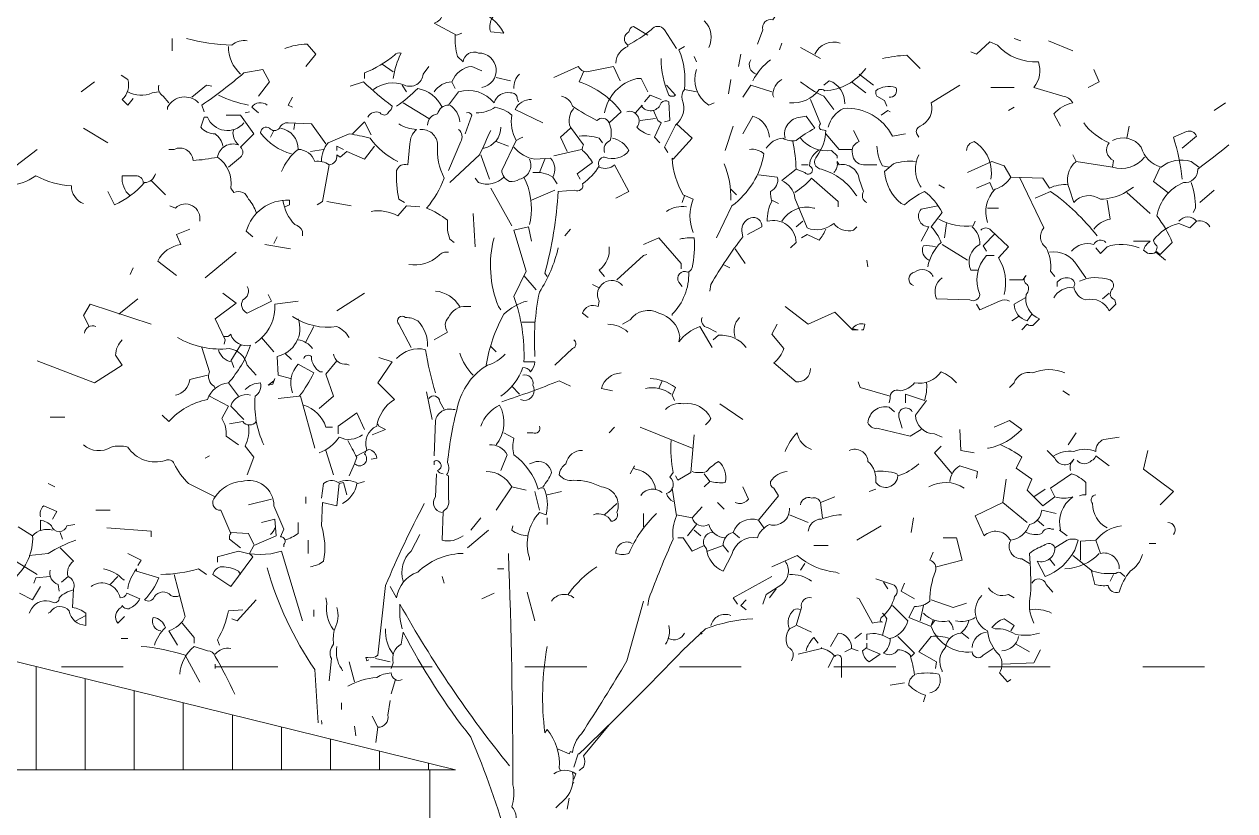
# Model space of a CAD drawing. Header units: millimetres. Extents: x 922141 to 965068, y 34629 to 256118.
# Drawn here: x 946332 to 949858, y 245258 to 247548 of the extents above; entities that cross this region are included whole.
import ezdxf

# ---------------------------------------------------------------- set-up
doc = ezdxf.new("R2010")
doc.units = ezdxf.units.MM
doc.linetypes.add('ACAD_ISO03W100', pattern=[30, 12, -18])
for name, color, linetype, lineweight in [('HATCH', 8, 'Continuous', 5), ('MCA__ LANDSCAPE', 136, 'Continuous', 5), ('MCA__ SCALE', 154, 'Continuous', 18)]:
    doc.layers.add(name, color=color, linetype=linetype, lineweight=lineweight)
doc.layers.add('MCA__ PISCINA ELEV.', color=91, linetype='Continuous')

# ---------------------------------------------------------------- blocks, each defined once
blk = doc.blocks.new('05')
at = {"layer": 'HATCH'}
for points in [[(618409, 365884.6), (618447.7, 365884.6, -0.162277), (618454.1, 365907.1, 0.265564), (618438, 365926.5), (618396.1, 365900.7, -0.544022), (618380, 365839.4), (618444.5, 365804), (618460.6, 365810.4)], [(618502.5, 365878.1, -0.186218), (618583, 365810.4), (618544.4, 365813.7, -0.438553), (618576.6, 365874.9, 0.177994), (618641.1, 365916.8)], [(619385.6, 365878.1), (619366.2, 365849.1, 0.577133), (619337.2, 365820.1), (619321.1, 365778.2)], [(618908.6, 365723.4, -0.290726), (618944, 365771.8), (618944, 365775, 0.044205), (619011.7, 365820.1, -0.511307), (619050.4, 365820.1), (619085.8, 365765.3)], [(618944, 365775, -0.585617), (618947.2, 365813.7, -0.343094), (618960.1, 365829.8), (619002, 365804)], [(619166.4, 365845.9, -0.338058), (619179.3, 365768.5)], [(617658, 365794.3, 0.051254), (617790.2, 365775, -0.236053), (617835.3, 365787.9)], [(618441.2, 365804, 0.099014), (618447.7, 365742.8), (618463.8, 365726.6, -0.5), (618508.9, 365752.4, -0.931549), (618518.6, 365652.5)], [(619488.7, 365749.2, -0.386597), (619562.8, 365781.4)], [(620204.2, 365539.7), (620184.9, 365575.2, -0.165543), (620239.7, 365607.4, 0.276978), (620210.7, 365626.7), (620126.9, 365652.5, 0.260544), (620139.7, 365726.6, -0.218338), (620020.5, 365775), (619997.9, 365784.7), (619959.3, 365749.2), (619943.1, 365755.6)], [(617780.5, 365771.8, 0.223816), (617816, 365691.2)], [(617944.9, 365765.3, -0.096176), (618009.4, 365778.2), (618035.1, 365749.2), (618006.1, 365713.7)], [(618260.7, 365678.3, -0.085083), (618283.3, 365752.4, 0.302765), (618264, 365746, -0.07106), (618176.9, 365694.4), (618176.9, 365678.3)], [(619108.4, 365771.8), (619092.3, 365762.1, -0.136307), (619108.4, 365646.1, 0.236053), (619101.9, 365617.1, -0.336868), (619082.6, 365542.9), (619050.4, 365478.5), (619060, 365462.4)], [(619056.8, 365659), (619082.6, 365630, -0.369919), (619063.3, 365630, -0.105927), (619040.7, 365736.3)], [(619317.9, 365691.2, -0.5), (619301.8, 365733.1)], [(619359.8, 365733.1, 0.113876), (619308.2, 365671.9)], [(619685.3, 365736.3, -0.044617), (619756.2, 365746), (619794.9, 365707.3)], [(617467.9, 365688), (617487.2, 365675.1, -0.286789), (617471.1, 365617.1), (617487.2, 365600.9), (617503.3, 365620.3)], [(617709.6, 365581.6), (617703.2, 365600.9, 0.024628), (617825.6, 365694.4), (617880.4, 365704.1), (617899.8, 365668.6), (617867.5, 365626.7)], [(618202.7, 365646.1, -0.268112), (618293, 365659, 0.520645), (618347.8, 365691.2), (618363.9, 365713.7)], [(618380, 365639.6, -0.252106), (618431.6, 365668.6, -0.289337), (618489.6, 365713.7), (618518.6, 365700.9)], [(618628.2, 365691.2, 0.226822), (618612.1, 365649.3)], [(618728.1, 365681.5), (618799, 365713.7, 0.276978), (618824.8, 365697.6), (618902.1, 365713.7), (618921.5, 365671.9)], [(618815.1, 365697.6), (618802.2, 365668.6, -0.147644), (618924.7, 365581.6), (618889.2, 365549.4, 0.544022), (618853.8, 365555.8, -0.033691), (618782.9, 365597.7, 0.265564), (618750.6, 365626.7)], [(619143.8, 365704.1, 0.345856), (619179.3, 365600.9), (619195.4, 365607.4)], [(619637, 365707.3, -0.223892), (619517.7, 365642.8, 0.236053), (619501.6, 365646.1, -0.255539), (619414.6, 365607.4)], [(617577.5, 365659, 0.350769), (617590.4, 365626.7), (617606.5, 365607.4)], [(618186.6, 365565.5, -0.4142), (618222.1, 365578.4, 0.618027), (618247.9, 365581.6, 0.236053), (618257.5, 365597.7, -0.025253), (618173.7, 365668.6), (618135.1, 365655.7)], [(618402.6, 365594.5, 0.245377), (618331.7, 365649.3, -0.04718), (618270.4, 365597.7)], [(618360.7, 365542.9, -0.38205), (618389.7, 365575.2, -0.343094), (618421.9, 365600.9), (618450.9, 365639.6, -0.305801), (618554, 365607.4, -0.395447), (618602.4, 365636.4, -0.45993), (618621.7, 365620.3), (618624.9, 365610.6)], [(618876.3, 365578.4, -0.299683), (618969.8, 365678.3), (618982.7, 365678.3), (619002, 365639.6)], [(619392, 365675.1, 0.284134), (619366.2, 365630), (619369.5, 365623.5)], [(619446.8, 365668.6, 0.05574), (619514.5, 365626.7), (619543.5, 365588.1)], [(619575.7, 365604.2, 0.331436), (619530.6, 365671.9), (619514.5, 365659)], [(619704.6, 365623.5, 0.618027), (619724, 365652.5, 0.236053), (619666, 365642.8, 0.162277), (619669.2, 365626.7), (619691.8, 365613.8), (619698.2, 365597.7)], [(619910.9, 365659), (619827.1, 365607.4, -0.386597), (619794.9, 365539.7, 0.4142), (619785.2, 365517.1), (619791.7, 365507.5)], [(617487.2, 365639.6, 0.241745), (617558.1, 365636.4), (617577.5, 365639.6)], [(617693.5, 365607.4, 0.511978), (617603.3, 365594.5), (617603.3, 365588.1)], [(617751.5, 365630, 0.067184), (617838.5, 365600.9)], [(617893.3, 365600.9, 0.442368), (617848.2, 365594.5), (617867.5, 365578.4)], [(618695.8, 365549.4), (618615.3, 365588.1, -0.300919), (618663.6, 365617.1)], [(618966.6, 365578.4), (618985.9, 365600.9), (618985.9, 365594.5, 0.572937), (619040.7, 365607.4, -0.4142), (619063.3, 365610.6), (619066.5, 365555.8), (619050.4, 365552.6)], [(619475.8, 365617.1), (619504.8, 365546.2, 0.4142), (619504.8, 365530), (619520.9, 365526.8, -0.142853), (619495.1, 365452.7, 0.651138), (619508, 365414, -0.176163), (619608, 365339.9), (619611.2, 365336.7)], [(618425.1, 365600.9, -0.236053), (618454.1, 365552.6)], [(618473.5, 365578.4, -0.4142), (618489.6, 365571.9), (618470.2, 365517.1)], [(618502.5, 365578.4, 0.147995), (618557.3, 365594.5, -0.141068), (618605.6, 365571.9, 0.162277), (618618.5, 365497.8)], [(618786.1, 365591.3, 0.278137), (618776.4, 365536.5), (618815.1, 365484.9, 0.236053), (618811.9, 365468.8, -0.082748), (618840.9, 365433.3), (618795.8, 365401.1), (618805.4, 365385)], [(619008.5, 365513.9, -0.135742), (618969.8, 365536.5, 0.752304), (618940.8, 365581.6)], [(619753, 365517.1), (619714.3, 365510.7, 0.299652), (619572.5, 365591.3, 0.226822), (619527.4, 365536.5)], [(617825.6, 365549.4, -0.564011), (617719.3, 365565.5), (617709.6, 365565.5), (617699.9, 365536.5, 0.218246), (617741.8, 365517.1, -0.192581), (617764.4, 365481.7)], [(617774.1, 365571.9), (617816, 365571.9), (617854.7, 365517.1), (617816, 365478.5, -0.449051), (617816, 365449.5), (617780.5, 365420.5)], [(617964.2, 365459.1, -0.174515), (617874, 365520.4, -0.618027), (617899.8, 365533.3, 0.449051), (617928.8, 365533.3, -0.343094), (617954.6, 365549.4), (618022.2, 365546.2), (618064.1, 365488.1)], [(618276.9, 365546.2, 0.139038), (618328.4, 365530, 0.218246), (618309.1, 365488.1), (618302.6, 365426.9, 0.4142), (618270.4, 365410.8, 0.076462), (618276.9, 365327), (618293, 365317.3)], [(618889.2, 365549.4, -0.182251), (618892.5, 365497.8, 0.4142), (618876.3, 365462.4)], [(619085.8, 365546.2), (619131, 365504.3), (619076.2, 365443), (619072.9, 365446.2, 0.119431), (619105.2, 365339.9), (619134.2, 365327, 0.200851), (619134.2, 365230.3)], [(619356.6, 365507.5, 0.305618), (619308.2, 365568.7), (619279.2, 365517.1)], [(619401.7, 365504.3, -0.469284), (619446.8, 365565.5), (619462.9, 365568.7), (619488.7, 365533.3, 0.045807), (619433.9, 365497.8, -0.162277), (619395.2, 365504.3, 0.236053), (619346.9, 365475.2)], [(620355.7, 365420.5), (620358.9, 365439.8, -0.5), (620346, 365491.4, -0.143997), (620271.9, 365549.4)], [(617796.6, 365530), (617793.4, 365520.4, 0.184647), (617809.5, 365484.9, 0.468903), (617748.3, 365449.5, -0.044617), (617677.4, 365439.8, 0.533737), (617622.6, 365472), (617606.5, 365472)], [(617932, 365533.3, -0.376953), (617983.6, 365472, -0.312363), (618031.9, 365436.6, -0.205246), (618073.8, 365426.9)], [(618273.6, 365436.6, -0.118393), (618193.1, 365504.3, 0.030823), (618131.8, 365517.1), (618070.6, 365491.4, 0.162277), (618051.3, 365436.6)], [(618338.1, 365530, -0.437042), (618389.7, 365484.9, 0.14122), (618409, 365388.2, -0.094193), (618357.4, 365301.2, -0.062256), (618418.7, 365265.8, 0.109772), (618425.1, 365211), (618438, 365201.3)], [(618450.9, 365530, -0.368179), (618457.3, 365494.6), (618421.9, 365410.8)], [(618544.4, 365526.8, 0.00708), (618512.1, 365455.9), (618425.1, 365375.3)], [(618573.4, 365536.5, -0.355026), (618525, 365475.2), (618521.8, 365475.2)], [(618657.2, 365443, -0.489075), (618628.2, 365385, -0.192581), (618599.2, 365378.6, -0.295303), (618576.6, 365410.8), (618618.5, 365497.8), (618631.4, 365504.3), (618637.8, 365507.5)], [(618898.9, 365504.3, -0.225677), (618947.2, 365468.8, -0.341064), (618876.3, 365449.5, 0.566177), (618860.2, 365423.7, -0.109283), (618811.9, 365372.1, -0.690201), (618789.3, 365352.8), (618741, 365349.6, -0.048447), (618702.3, 365111.1), (618708.7, 365101.4)], [(618802.2, 365510.7, -0.109772), (618860.2, 365504.3), (618869.9, 365491.4)], [(619446.8, 365504.3, 0.265564), (619537, 365468.8), (619553.2, 365452.7), (619553.2, 365446.2)], [(619601.5, 365526.8), (619617.6, 365494.6, 0.4142), (619598.3, 365459.1, 0.399994), (619630.5, 365426.9), (619669.2, 365426.9)], [(620355.7, 365497.8, -0.367462), (620439.5, 365478.5, 0.278564), (620497.5, 365420.5, -0.24559), (620584.5, 365436.6), (620607.1, 365420.5)], [(620558.7, 365475.2), (620600.6, 365510.7, 0.4142), (620571.6, 365523.6), (620532.9, 365507.5, -0.0504), (620558.7, 365385)], [(617983.6, 365472, 0.129364), (617935.2, 365407.6)], [(618206, 365481.7), (618176.9, 365443), (618125.4, 365465.6), (618106, 365449.5), (618096.4, 365455.9, -0.4142), (618073.8, 365426.9), (618054.5, 365320.5), (618038.4, 365310.9)], [(618612.1, 365478.5, 0.178345), (618673.3, 365443), (618718.4, 365446.2, -0.344315), (618724.9, 365391.5), (618737.7, 365372.1)], [(619298.5, 365472, -0.211075), (619340.4, 365459.1, -0.194443), (619247, 365307.7), (619201.9, 365214.2)], [(619424.2, 365494.6, -0.044205), (619433.9, 365414), (619392, 365381.8, -0.247559), (619430.7, 365330.2), (619466.1, 365243.2, 0.274033), (619543.5, 365256.1, 0.302765), (619601.5, 365236.7), (619611.2, 365246.4)], [(619504.8, 365472, 0.276978), (619472.6, 365423.7, -1.387421), (619459.7, 365404.3), (619433.9, 365414)], [(619669.2, 365481.7, 0.112991), (619685.3, 365423.7), (619704.6, 365420.5)], [(620001.2, 365385, 0.276672), (619962.5, 365488.1), (619952.8, 365494.6, 0.336868), (619930.3, 365468.8)], [(620694.1, 365484.9, -0.009521), (620603.9, 365414, -0.45993), (620562, 365375.3, 0.253036), (620484.6, 365278.6, -0.062256), (620529.7, 365201.3), (620494.3, 365165.8), (620481.4, 365175.5, 0.236053), (620484.6, 365191.6, -0.236053), (620474.9, 365207.7, -0.173203), (620549.1, 365256.1), (620581.3, 365243.2), (620600.6, 365262.5)], [(617748.3, 365449.5, -0.293182), (617787, 365359.2), (617796.6, 365346.3, -0.468369), (617838.5, 365327, -0.120438), (617861.1, 365288.3)], [(619543.5, 365404.3, 0.276978), (619553.2, 365436.6), (619559.6, 365426.9, -0.437134), (619617.6, 365385), (619630.5, 365349.6, 0.465973), (619640.2, 365317.3)], [(619782, 365436.6, 0.099014), (619717.5, 365430.1), (619691.8, 365407.6, 0.204086), (619740.1, 365314.1), (619749.8, 365310.9, -0.054871), (619807.8, 365349.6, -0.113876), (619859.3, 365288.3), (619827.1, 365246.4, -0.116058), (619856.1, 365201.3, 0.147995), (619817.4, 365130.4)], [(619791.7, 365455.9, 0.253922), (619794.9, 365365.7), (619798.1, 365362.4)], [(620239.7, 365455.9), (620249.3, 365436.6, 0.330292), (620230, 365356), (620242.9, 365317.3, -0.379913), (620320.2, 365327, 0.105927), (620387.9, 365343.1), (620416.9, 365362.4)], [(620449.2, 365449.5, -0.312363), (620355.7, 365420.5), (620249.3, 365436.6)], [(617567.8, 365401.1, -0.343094), (617535.6, 365375.3, -0.113617), (617448.6, 365310.9), (617429.2, 365349.6)], [(618666.8, 365404.3, -0.176163), (618724.9, 365391.5)], [(618860.2, 365420.5, 0.302765), (618905.3, 365426.9), (618947.2, 365349.6), (618908.6, 365330.2)], [(619224.4, 365430.1, -0.102539), (619243.8, 365323.8)], [(619324.3, 365397.9), (619379.1, 365391.5, -0.369919), (619359.8, 365349.6, 0.099014), (619363, 365320.5, 0.13028), (619350.1, 365262.5, -0.492157), (619433.9, 365201.3), (619417.8, 365185.2)], [(617358.3, 365314.1, -0.308884), (617322.9, 365365.7, -0.103271), (617219.7, 365394.7, -0.126938), (617135.9, 365365.7, -0.14415), (617065, 365262.5), (617036, 365233.5)], [(617532.4, 365375.3, 0.4142), (617509.8, 365394.7), (617471.1, 365394.7, 0.243301), (617493.7, 365336.7)], [(618583, 365391.5, -0.299759), (618508.9, 365375.3), (618499.2, 365388.2)], [(618641.1, 365391.5, -0.154129), (618660.4, 365265.8), (618657.2, 365252.9)], [(619430.7, 365346.3, 0.062256), (619479, 365388.2), (619556.4, 365320.5), (619556.4, 365304.4)], [(619991.5, 365259.3, -0.28566), (620014, 365356, 0.1866), (620059.2, 365391.5), (620152.6, 365388.2), (620172, 365359.2, -0.133911), (620226.8, 365368.9)], [(620085, 365391.5), (620155.9, 365243.2, 0.439896), (620162.3, 365185.2, -0.141937), (620175.2, 365117.5), (620188.1, 365101.4)], [(620584.5, 365375.3, -0.091797), (620597.4, 365301.2), (620591, 365288.3)], [(620130.1, 365330.2), (620175.2, 365349.6, -0.072571), (620310.6, 365220.6)], [(617696.7, 365262.5, 0.730927), (617625.8, 365301.2), (617609.7, 365307.7)], [(617851.4, 365217.4), (617832.1, 365233.5, -0.349792), (617957.8, 365323.8), (617957.8, 365310.9), (617944.9, 365304.4)], [(617938.4, 365323.8, 0.149368), (617973.9, 365252.9, -0.224854), (617996.5, 365233.5), (617996.5, 365220.6)], [(618196.3, 365291.5, -0.162277), (618273.6, 365278.6), (618299.4, 365307.7), (618338.1, 365304.4)], [(619114.8, 365304.4, 0.192581), (619056.8, 365291.5)], [(619392, 365262.5, -0.331299), (619485.5, 365301.2), (619488.7, 365301.2)], [(619846.5, 365307.7), (619798.1, 365298, 0.632828), (619820.7, 365246.4), (619798.1, 365204.5)], [(620339.6, 365323.8), (620349.2, 365269, 0.176727), (620300.9, 365240)], [(619292.1, 365223.9), (619334, 365246.4, 0.554245), (619301.8, 365272.2, 0.363327), (619276, 365233.5), (619279.2, 365217.4, 0.037247), (619185.7, 365078.8), (619182.5, 365059.5)], [(619849.7, 365269, 0.157104), (619949.6, 365249.6), (619956, 365262.5)], [(620549.1, 365262.5, -0.506302), (620600.6, 365262.5, -0.362045), (620639.3, 365246.4)], [(617667.7, 365240), (617629, 365223.9), (617641.9, 365194.8, 0.246948), (617574.3, 365146.5), (617629, 365104.6)], [(618663.6, 365204.5), (618654, 365246.4), (618612.1, 365236.7), (618647.5, 365117.5), (618612.1, 365043.4, -0.095917), (618641.1, 364853.2), (618673.3, 364853.2, -0.148804), (618660.4, 364824.2, 0.276978), (618637.8, 364837.1, -0.162277), (618573.4, 364753.3)], [(619520.9, 365240, -0.062256), (619501.6, 365207.7), (619466.1, 365223.9), (619450, 365214.2)], [(619946.4, 365246.4, -0.253922), (619968.9, 365194.8, 0.404556), (619943.1, 365120.7), (619962.5, 365120.7)], [(619972.2, 365236.7, -0.449051), (620001.2, 365236.7), (620052.7, 365188.4), (620023.7, 365156.2, -0.203598), (620039.8, 365049.8)], [(618554, 365214.2, 0.160629), (618566.9, 365014.4), (618573.4, 365004.7)], [(618741, 365185.2, -0.088547), (618686.2, 365056.3, 0.068634), (618673.3, 364869.3)], [(618889.2, 365188.4, -0.270905), (618860.2, 365120.7), (618876.3, 365101.4)], [(619095.5, 365211, -0.07106), (619137.4, 365214.2, -0.06636), (619131, 365127.2, -0.265564), (619118.1, 365114.3, 0.763794), (619092.3, 365085.3), (619101.9, 365072.4)], [(619840, 365188.4, 0.082748), (619804.6, 365191.6, 0.4142), (619820.7, 365149.7)], [(620336.3, 365201.3, 0.526016), (620300.9, 365194.8, 0.302765), (620236.4, 365175.5)], [(620433, 365185.2, 0.183044), (620339.6, 365188.4), (620320.2, 365169.1), (620307.3, 365185.2)], [(620416.9, 365204.5), (620465.3, 365204.5, 0.162277), (620445.9, 365178.7, 0.368179), (620481.4, 365172.3), (620510.4, 365149.7)], [(618305.9, 365136.8, 0.234924), (618392.9, 365162.6, -0.276978), (618421.9, 365172.3)], [(620010.8, 365162.6), (619988.3, 365162.6, 0.29216), (619968.9, 365049.8, -0.566177), (619939.9, 365033.7), (619843.2, 365036.9, -0.362045), (619859.3, 365098.2)], [(620172, 365172.3, -0.319839), (620252.6, 365133.6), (620278.3, 365098.2)], [(619833.6, 365101.4, 0.486771), (619778.8, 365114.3, 0.763794), (619775.5, 365075.6)], [(618927.9, 365075.6, 0.904037), (618860.2, 365030.5), (618857, 365014.4, 0.468369), (618811.9, 364995), (618828, 364982.1)], [(619121.3, 365114.3, -0.206207), (619072.9, 364991.8), (619072.9, 364988.6)], [(620091.4, 364946.7), (620107.5, 364962.8, 0.236053), (620123.6, 364959.6), (620143, 364978.9, -0.37204), (620104.3, 365049.8, 0.343094), (620107.5, 365078.8, -0.618027), (620104.3, 365104.6), (620094.6, 365091.7), (620055.9, 365091.7)], [(620259, 365088.5, -0.186783), (620349.2, 365091.7, -0.561981), (620352.5, 365062.7, 0.49527), (620362.1, 365033.7), (620365.4, 365020.8), (620346, 365001.5, 0.366302), (620278.3, 365033.7, -0.313339), (620242.9, 365072.4, 0.4142), (620242.9, 365088.5, 0.236053), (620226.8, 365098.2, 0.243835), (620194.5, 365085.3), (620194.5, 365072.4)], [(617835.3, 365072.4, -0.433228), (617822.4, 365033.7, 0.458542), (617835.3, 364995), (617906.2, 365030.5), (617896.6, 365049.8)], [(618454.1, 365014.4, 0.236053), (618383.2, 365059.5)], [(620239.7, 365069.2, 0.302765), (620184.9, 365040.1)], [(617983.6, 365030.5), (617915.9, 365020.8, -0.233124), (617870.8, 364917.7), (617857.9, 364908)], [(618380, 364917.7), (618418.7, 364940.2, -0.388977), (618421.9, 364982.1, -0.333328), (618473.5, 365014.4), (618486.4, 365014.4)], [(618531.5, 364843.5, -0.090622), (618583, 364991.8, -0.133911), (618650.7, 365030.5)], [(619401.7, 365014.4), (619469.4, 364962.8), (619546.7, 364998.2), (619598.3, 364946.7), (619614.4, 364946.7), (619598.3, 364949.9, -0.350769), (619633.7, 364962.8), (619630.5, 364946.7), (619624.1, 364946.7)], [(620055.9, 365030.5, 0.224854), (620026.9, 365030.5), (619968.9, 365004.7), (619959.3, 365020.8)], [(620101.1, 365040.1), (620068.8, 365020.8, 0.326782), (620107.5, 364972.5), (620120.4, 364991.8)], [(617983.6, 364978.9, -0.458496), (617922.3, 364869.3), (617925.6, 364814.5), (617961, 364804.9)], [(617967.5, 364985.4, 0.188583), (618096.4, 364956.3, -0.162277), (618131.8, 364924.1)], [(618360.7, 364898.3, 0.207123), (618331.7, 364972.5, 0.162277), (618296.2, 364982.1, 1), (618276.9, 364962.8), (618312.3, 364895.1)], [(619189, 364895.1), (619153.5, 364956.3, 0.143997), (619092.3, 364911.2), (619095.5, 364927.3, 0.297897), (619034.3, 364995, 0.38205), (618950.5, 364975.7), (618927.9, 364962.8)], [(619160, 364982.1, 0.480621), (619176.1, 364953.1), (619201.9, 364940.2)], [(619256.6, 364924.1, -0.302765), (619269.5, 364982.1)], [(617361.5, 364937, -0.535172), (617393.8, 364956.3)], [(618886, 364962.8, -0.182587), (618944, 364940.2)], [(619475.8, 364833.9, -0.45993), (619433.9, 364795.2), (619369.5, 364850, 0.123093), (619398.5, 364891.9), (619363, 364933.8), (619379.1, 364962.8)], [(617471.1, 364917.7, 0.199295), (617451.8, 364872.6), (617471.1, 364843.5), (617390.5, 364792), (617222.9, 364856.4)], [(617587.1, 364698.5), (617606.5, 364679.2, -0.162277), (617719.3, 364743.6, -0.290405), (617780.5, 364792, 0.095474), (617845, 364901.6, -0.390442), (617787, 364933.8, -0.302765), (617767.6, 364927.3)], [(617632.3, 364924.1, 0.158966), (617783.7, 364891.9, -0.30159), (617835.3, 364843.5), (617861.1, 364814.5)], [(617983.6, 364917.7, -0.195877), (618025.5, 364891.9)], [(618786.1, 364917.7, -0.618027), (618782.9, 364891.9), (618731.3, 364843.5)], [(619288.9, 364895.1, 0.250473), (619208.3, 364930.6), (619192.2, 364917.7)], [(617703.2, 364895.1), (617725.7, 364824.2, 0.397079), (617738.6, 364782.3), (617741.8, 364775.9)], [(617751.5, 364888.7, 0.302765), (617790.2, 364853.2), (617796.6, 364837.1)], [(617999.7, 364862.9, -0.523941), (618022.2, 364869.3, 0.276978), (618048, 364824.2), (618054.5, 364824.2)], [(618086.7, 364875.8, 0.4142), (618125.4, 364846.8), (618131.8, 364843.5)], [(618383.2, 364763, -0.029968), (618354.2, 364888.7, 0.283035), (618270.4, 364862.9)], [(618463.8, 364347.2, -0.236053), (618402.6, 364334.3), (618405.8, 364418.1, 0.333328), (618421.9, 364453.6), (618421.9, 364521.2), (618415.5, 364524.5, 0.2798), (618418.7, 364559.9, -0.042465), (618450.9, 364734, -0.189301), (618534.7, 364843.5, 0.146225), (618586.3, 364875.8)], [(618492.8, 364814.5, -0.117737), (618454.1, 364879)], [(617967.5, 364763, -0.290756), (617983.6, 364846.8), (618028.7, 364821, -0.05574), (617986.8, 364753.3), (617925.6, 364746.9)], [(618218.8, 364866.1), (618257.5, 364853.2), (618215.6, 364792), (618264, 364743.6, 0.212204), (618212.4, 364666.3, 0.383728), (618183.4, 364598.6), (618176.9, 364585.7, -1), (618147.9, 364556.7), (618131.8, 364521.2)], [(617719.3, 364814.5), (617667.7, 364801.6, -0.333328), (617625.8, 364756.5)], [(618576.6, 364737.2, 0.016953), (618744.2, 364798.4), (618776.4, 364782.3)], [(618637.8, 364814.5, -0.577133), (618666.8, 364785.5, -0.580322), (618641.1, 364740.4), (618631.4, 364743.6)], [(618924.7, 364821, 0.326447), (618866.7, 364775.9), (618898.9, 364769.4)], [(619008.5, 364804.9, -0.142853), (619082.6, 364779.1), (619072.9, 364756.5), (619079.4, 364740.4)], [(619901.2, 364792, 0.128281), (619856.1, 364824.2, -0.287735), (619778.8, 364792, -0.211273), (619736.9, 364769.4, 0.618027), (619707.9, 364746.9), (619704.6, 364734)], [(620217.1, 364821, 0.20903), (620123.6, 364821, 0.383728), (620068.8, 364792), (620055.9, 364779.1)], [(617828.9, 364772.6, -0.199295), (617874, 364792, -0.32045), (617857.9, 364753.3, 0.132065), (617883.7, 364611.5)], [(619069.7, 364759.7, 0.216599), (618995.6, 364775.9)], [(619814.2, 364792, -0.099014), (619807.8, 364740.4), (619753, 364759.7), (619753, 364734)], [(617725.7, 364753.3), (617780.5, 364724.3), (617761.2, 364688.8, -0.148178), (617774.1, 364637.3), (617809.5, 364611.5)], [(617825.6, 364685.6), (617787, 364724.3, -0.390442), (617845, 364756.5)], [(617999.7, 364727.5, -0.25058), (618064.1, 364663.1), (618083.5, 364663.1)], [(618363.9, 364746.9, -0.697281), (618396.1, 364737.2), (618409, 364714.6)], [(618515.4, 364666.3, -0.1866), (618570.2, 364727.5, -0.300629), (618560.5, 364611.5)], [(619169.6, 364669.5, 0.099014), (619185.7, 364688.8, 0.333328), (619105.2, 364730.7, 0.259125), (619053.6, 364714.6)], [(619814.2, 364740.4), (619782, 364698.5, 0.411758), (619836.8, 364643.7), (619859.3, 364634)], [(618380, 364579.3), (618383.2, 364682.4, -0.422256), (618434.8, 364714.6), (618441.2, 364714.6)], [(619798.1, 364656.6), (619765.9, 364637.3), (619669.2, 364659.8, -0.343094), (619643.4, 364675.9, -0.469284), (619704.6, 364721.1), (619720.8, 364708.2)], [(619772.3, 364708.2, 0.900253), (619733.7, 364692.1), (619743.3, 364659.8)], [(617861.1, 364679.2, -0.5), (617822.4, 364679.2), (617783.7, 364672.7)], [(617838.5, 364669.5, -0.162277), (617828.9, 364608.3), (617854.7, 364576), (617835.3, 364524.5)], [(618686.2, 364666.3, -0.720749), (618666.8, 364646.9), (618650.7, 364646.9)], [(620010.8, 364663.1), (620055.9, 364682.4), (620091.4, 364656.6, -0.151367), (619994.7, 364601.8), (619991.5, 364601.8)], [(618170.5, 364640.5, -0.276978), (618102.8, 364634, -0.162277), (618044.8, 364588.9)], [(618128.6, 364624.4, 0.021729), (618154.4, 364576), (618147.9, 364556.7)], [(618583, 364646.9), (618612.1, 364630.8, 0.133911), (618612.1, 364582.5, -0.162277), (618683, 364482.6, -0.236053), (618699.1, 364485.8, -0.173203), (618705.5, 364408.4), (618686.2, 364414.9, 0.271317), (618657.2, 364282.7), (618657.2, 364276.3)], [(619069.7, 364624.4, 0.06636), (619076.2, 364530.9), (619066.5, 364518, -0.580322), (619056.8, 364469.7, 0.236053), (619076.2, 364447.1)], [(619479, 364598.6, -0.283386), (619437.1, 364646.9, 0.099014), (619401.7, 364592.2)], [(620184.9, 364579.3, -0.192581), (620242.9, 364592.2, -0.201935), (620307.3, 364592.2, -0.319077), (620329.9, 364627.6), (620375, 364634)], [(617358.3, 364611.5, 0.330124), (617438.9, 364605, -0.133911), (617487.2, 364605, 0.333328), (617596.8, 364566.4, -0.4142), (617622.6, 364556.7, 0.089432), (617664.5, 364498.7), (617741.8, 364460, 0.705521), (617758, 364421.3), (617787, 364353.7, 0.236053), (617783.7, 364337.5), (617816, 364311.8)], [(618154.4, 364579.3), (618189.8, 364598.6, -0.336868), (618212.4, 364572.8), (618196.3, 364569.6)], [(618573.4, 364537.4), (618592.7, 364582.5, 0.300995), (618541.1, 364611.5)], [(618811.9, 364595.4, 0.373596), (618763.5, 364556.7, 0.228745), (618744.2, 364524.5, 0.282349), (618786.1, 364508.4, -0.126846), (618866.7, 364489, -0.514618), (618911.8, 364414.9, -0.566177), (618895.7, 364389.1, 0.369919), (618844.1, 364408.4)], [(619588.6, 364595.4, -0.520645), (619643.4, 364563.1, -0.24913), (619666, 364501.9, 0.697281), (619730.4, 364521.2, 0.108856), (619791.7, 364556.7)], [(620030.2, 364611.5, -0.062256), (620091.4, 364576), (620075.3, 364543.8), (620120.4, 364511.6), (620107.5, 364479.3), (620152.6, 364434.2), (620188.1, 364460), (620175.2, 364485.8), (620236.4, 364527.7, -0.105927), (620278.3, 364501.9), (620278.3, 364466.5), (620268.7, 364466.5), (620259, 364463.2)], [(620233.2, 364537.4, -0.276978), (620242.9, 364569.6, -0.64563), (620188.1, 364572.8), (620165.5, 364595.4)], [(618405.8, 364527.7, -0.236053), (618389.7, 364537.4, 0.659393), (618392.9, 364563.1, 0.5), (618380, 364563.1), (618380, 364553.5)], [(618695.8, 364489, 0.078461), (618721.6, 364530.9, 0.403961), (618676.5, 364563.1), (618657.2, 364556.7)], [(619024.6, 364482.6, 0.337067), (618966.6, 364540.6), (618960.1, 364543.8), (618963.4, 364550.3), (618950.5, 364527.7)], [(619131, 364534.1, 0.162277), (619172.9, 364534.1, -0.082748), (619208.3, 364563.1, -0.276978), (619227.6, 364501.9, -0.082748), (619182.5, 364505.1), (619166.4, 364489)], [(619959.3, 364514.8), (619962.5, 364534.1), (619910.9, 364550.3, 0.259125), (619881.9, 364505.1)], [(620252.6, 364566.4, 0.482544), (620294.4, 364566.4, 0.265564), (620307.3, 364579.3), (620346, 364550.3)], [(618402.6, 364414.9, -0.586716), (618383.2, 364460), (618386.4, 364527.7)], [(618531.5, 364534.1, -0.276978), (618605.6, 364489), (618647.5, 364479.3)], [(619408.1, 364534.1, 0.236053), (619359.8, 364505.1, 0.4142), (619369.5, 364485.8), (619382.3, 364463.2), (619324.3, 364392.3, 0.4142), (619250.2, 364356.9, 0.34938), (619221.2, 364318.2), (619176.1, 364302.1)], [(619662.7, 364534.1, -0.099014), (619727.2, 364527.7), (619730.4, 364521.2)], [(617741.8, 364460, -0.236053), (617819.2, 364505.1, -0.501511), (617912.7, 364434.2), (617941.7, 364366.5), (617932, 364344, -0.663971), (617941.7, 364321.4), (617941.7, 364315)], [(618019, 364257, 0.131805), (618057.7, 364273.1, 0.124512), (618051.3, 364376.2), (618054.5, 364443.9), (618096.4, 364434.2), (618102.8, 364498.7), (618115.7, 364501.9), (618125.4, 364466.5)], [(618051.3, 364456.8), (618057.7, 364498.7, -0.380188), (618099.6, 364501.9, -0.274826), (618157.6, 364498.7), (618176.9, 364505.1)], [(618154.4, 364498.7, -0.236053), (618112.5, 364440.7)], [(619043.9, 364472.9, 0.4142), (618982.7, 364466.5), (618982.7, 364463.2)], [(619076.2, 364489), (619072.9, 364485.8), (619085.8, 364405.2, 0.146759), (619076.2, 364337.5, 0.01886), (619005.3, 364163.5), (619002, 364144.2)], [(619279.2, 364489), (619295.3, 364453.6, -0.226822), (619266.3, 364440.7), (619256.6, 364443.9)], [(619820.7, 364489, -0.283676), (619923.8, 364485.8)], [(620046.3, 364511.6), (620036.6, 364443.9), (619956, 364405.2), (619981.8, 364347.2, -0.468842), (620055.9, 364337.5), (620059.2, 364334.3)], [(619446.8, 364437.4, -0.475967), (619479, 364456.8, -0.4142), (619504.8, 364443.9), (619546.7, 364460)], [(620188.1, 364460, 0.126938), (620239.7, 364460, 0.310577), (620204.2, 364363.3), (620201, 364363.3), (620223.5, 364347.2)], [(620307.3, 364466.5, 0.630219), (620297.7, 364440.7, 0.276978), (620339.6, 364369.8)], [(617268.1, 364395.5), (617281, 364418.1), (617242.3, 364434.2, 0.276978), (617232.6, 364402)], [(618351, 364440.7, 0.022705), (618238.2, 364202.2), (618215.6, 363999.1, -0.236053), (618186.6, 363992.7), (618180.2, 363992.7), (618183.4, 363983), (618189.8, 363986.2)], [(618956.9, 364324.6, 0.588394), (618908.6, 364295.6, 0.17128), (618947.2, 364295.6, -0.108414), (619027.8, 364411.7)], [(619414.6, 364427.8, -0.519073), (619356.6, 364379.4, 0.215332), (619321.1, 364340.8, 0.400833), (619247, 364292.4), (619221.2, 364244.1, -0.274765), (619172.9, 364308.5), (619166.4, 364318.2)], [(620191.3, 364411.7), (620149.4, 364421.3, -0.327744), (620114, 364379.4, -0.281357), (620059.2, 364334.3, 0.566177), (620091.4, 364279.5), (620114, 364266.6)], [(617232.6, 364363.3), (617232.6, 364392.3, -0.162277), (617264.8, 364376.2, 0.754288), (617310, 364376.2), (617332.5, 364379.4)], [(617877.2, 364385.9), (617915.9, 364395.5), (617919.1, 364347.2), (617854.7, 364318.2), (617841.8, 364295.6), (617851.4, 364286), (617787, 364198.9), (617735.4, 364234.4, -0.336868), (617761.2, 364257, -0.108856), (617809.5, 364244.1), (617816, 364234.4)], [(617944.9, 364334.3, 0.069427), (617983.6, 364353.7), (617983.6, 364385.9)], [(618650.7, 364347.2, -0.15036), (618605.6, 364363.3), (618608.8, 364376.2)], [(619131, 364398.8, 0.468369), (619179.3, 364379.4, 0.32309), (619227.6, 364340.8)], [(619469.4, 364360.1, -0.392273), (619508, 364395.5, -0.078461), (619566.1, 364408.4)], [(620381.5, 364376.2, 0.184021), (620307.3, 364334.3), (620262.2, 364331.1), (620262.2, 364276.3)], [(620516.8, 364385.9, -0.630219), (620532.9, 364350.4)], [(617210.1, 364347.2, -0.231033), (617155.3, 364221.5, 0.136353), (617013.5, 364221.5), (616987.7, 364208.6), (616965.1, 364218.3), (616923.2, 364179.6), (616920, 364195.7)], [(617168.2, 364373), (617210.1, 364347.2, -0.286789), (617268.1, 364363.3)], [(617915.9, 364369.8, -0.090164), (617903, 364350.4)], [(618289.8, 364215.1, -0.294647), (618312.3, 364302.1), (618338.1, 364350.4)], [(619189, 364356.9, 0.514618), (619166.4, 364318.2), (619131, 364302.1), (619105.2, 364340.8), (619089.1, 364340.8)], [(620104.3, 364356.9, 0.207977), (620149.4, 364353.7, -0.4142), (620178.4, 364366.5), (620184.9, 364366.5)], [(617335.8, 364334.3, 0.049606), (617255.2, 364295.6), (617200.4, 364289.2)], [(617290.6, 364311.8), (617329.3, 364273.1, 0.32045), (617313.2, 364228), (617293.9, 364211.8)], [(620188.1, 364311.8, 0.582718), (620155.9, 364318.2, 0.091797), (620114, 364295.6, -0.026291), (620117.2, 364176.4, 0.189865), (620126.9, 364092.6)], [(620188.1, 364311.8, -0.5), (620136.5, 364273.1), (620159.1, 364228, 0.179703), (620246.1, 364305.3), (620255.8, 364334.3, 0.199997), (620223.5, 364334.3), (620188.1, 364311.8)], [(620307.3, 364334.3), (620320.2, 364295.6, -0.477875), (620375, 364253.7), (620375, 364250.5)], [(617129.5, 364276.3, -0.343094), (617164.9, 364269.9), (617222.9, 364234.4)], [(617996.5, 364099), (617935.2, 364302.1, -0.154739), (617809.5, 364302.1), (617748.3, 364286), (617748.3, 364269.9)], [(618251.1, 364198.9), (618270.4, 364166.7, -0.287735), (618331.7, 364240.8, -0.179001), (618457.3, 364295.6), (618463.8, 364295.6)], [(618595.9, 364295.6, -0.009644), (618608.8, 363622, -0.146271), (618605.6, 363557.6, -0.444443), (618605.6, 363499.6, -0.162277), (618615.3, 363464.1), (618608.8, 363451.2)], [(619401.7, 364273.1, -0.417374), (619392, 364205.4), (619346.9, 364176.4), (619337.2, 364147.4)], [(619363, 364257), (619437.1, 364289.2, 0.151779), (619549.9, 364240.8), (619559.6, 364237.6)], [(619833.6, 364298.9), (619823.9, 364276.3, -0.4142), (619840, 364244.1, 0.101105), (619823.9, 364157, -0.190887), (619778.8, 364140.9), (619762.7, 364108.7), (619827.1, 364082.9, 0.338379), (619946.4, 364008.8, 0.697281), (619978.6, 363999.1), (620007.6, 364018.5)], [(620317, 364295.6, -0.197067), (620217.1, 364250.5)], [(620239.7, 364289.2), (620297.7, 364244.1, 0.099014), (620365.4, 364237.6, -0.4142), (620381.5, 364237.6), (620391.1, 364228)], [(620294.4, 364244.1), (620304.1, 364205.4, 0.099014), (620342.8, 364202.2, 0.468369), (620375, 364182.8, -0.104111), (620407.3, 364244.1, 0.192581), (620442.7, 364292.4)], [(617261.6, 364247.3, 0.4142), (617284.2, 364205.4), (617287.4, 364186.1)], [(617416.3, 364250.5, -0.17128), (617474.3, 364218.3), (617477.6, 364218.3)], [(617487.2, 364192.5, -0.134369), (617513, 364250.5), (617513, 364244.1), (617577.5, 364224.7, -0.105927), (617535.6, 364160.3, 0.49527), (617564.6, 364169.9, -0.489075), (617612.9, 364173.2, 0.265564), (617638.7, 364173.2)], [(617583.9, 364234.4, 0.070572), (617693.5, 364250.5), (617716.1, 364234.4)], [(617622.6, 364234.4), (617654.8, 364111.9, -0.207977), (617606.5, 364070), (617632.3, 364028.1)], [(617893.3, 364253.7, 0.080399), (618031.9, 363957.2), (618041.9, 363802.4)], [(618770, 364176.4, -0.097198), (618853.8, 364257)], [(619414.6, 364234.4, -0.159302), (619479, 364215.1)], [(617313.2, 364228, -0.4142), (617329.3, 364192.5), (617326.1, 364137.7, -0.162277), (617364.8, 364121.6), (617364.8, 364086.1, -0.344589), (617316.4, 364128, 0.535172), (617261.6, 364124.8), (617255.2, 364121.6)], [(617477.6, 364111.9), (617458.2, 364092.6, -0.470993), (617467.9, 364137.7), (617471.1, 364144.2, 0.475967), (617496.9, 364137.7, 0.14502), (617522.7, 364163.5), (617484, 364179.6, -0.386597), (617464.7, 364166.7, 0.509613), (617384.1, 364202.2), (617380.9, 364198.9)], [(619666, 364221.5), (619714.3, 364205.4, -0.588394), (619720.8, 364169.9, -0.174805), (619682.1, 364108.7), (619678.9, 364099), (619685.3, 364095.8, 0.099014), (619656.3, 364092.6), (619617.6, 364163.5), (619611.2, 364166.7)], [(620120.4, 364208.6, -0.690201), (620162.3, 364205.4), (620181.6, 364182.8)], [(617329.3, 364189.3, 0.15036), (617287.4, 364166.7, -0.618027), (617268.1, 364153.8, 0.369919), (617206.8, 364134.5), (617200.4, 364121.6)], [(618086.7, 364073.3, -0.198715), (618067.4, 364150.6), (618064.1, 364166.7)], [(618786.1, 364166.7, 0.436066), (618721.6, 364157)], [(619479, 364166.7, 0.577133), (619450, 364137.7), (619433.9, 364086.1), (619414.6, 364076.5)], [(619975.4, 364173.2, 0.521271), (619991.5, 364070, 0.183273), (620026.9, 363999.1, -0.253723), (620026.9, 363947.6), (620049.5, 363921.8), (620059.2, 363928.2)], [(619994.7, 364195.7, 0.369919), (620052.7, 364176.4), (620068.8, 364166.7)], [(617822.4, 364131.3), (617780.5, 364128, -0.085388), (617748.3, 364044.2), (617754.7, 364028.1)], [(618096.4, 364137.7, -0.203796), (618089.9, 364076.5, 0.099014), (618086.7, 364031.4, 0.312363), (618080.3, 363989.5), (618073.8, 363925)], [(618286.5, 364076.5, -0.090164), (618280.1, 364147.4, 0.042252), (618599.2, 363676.8)], [(618741, 363725.2), (618773.2, 363712.3), (618776.4, 363718.7), (618782.9, 363715.5, -0.173203), (618808.7, 363770.3, 0.013519), (618940.8, 363983), (618989.1, 364157)], [(619446.8, 364131.3, 0.333328), (619427.5, 364131.3, 0.326645), (619414.6, 364076.5, 0.291199), (619411.4, 364021.7, -0.4142), (619424.2, 363992.7), (619421, 363983)], [(619714.3, 364144.2), (619759.4, 364099, -0.290024), (619704.6, 364047.5, 0.212204), (619640.2, 364060.4), (619640.2, 364044.2)], [(620114, 364131.3, -0.162277), (620178.4, 364121.6)], [(617564.6, 364028.1, -0.116058), (617596.8, 364079.7, 0.309357), (617561.4, 364108.7, 0.514618), (617583.9, 364070)], [(618786.1, 363673.6), (618799, 363712.3), (618802.2, 363712.3, 0.010666), (619105.2, 364015.2), (619169.6, 364076.5, -0.071503), (619308.2, 364105.5)], [(619185.7, 364086.1, -0.449051), (619243.8, 364115.1)], [(619685.3, 364121.6, -0.099014), (619698.2, 364105.5), (619685.3, 364057.1)], [(619804.6, 364121.6, 0.27034), (619878.7, 364099, -0.201935), (619891.6, 364073.3)], [(619936.7, 364099, -0.158417), (619914.1, 364063.6, 0.349014), (619869, 364021.7, 0.333328), (619859.3, 363954), (619859.3, 363950.8)], [(619956, 364108.7, -0.18132), (619898, 364099)], [(620143, 364063.6, -0.132416), (620072.1, 364060.4, 0.15036), (620014, 364076.5), (620004.4, 364079.7, -0.133911), (620039.8, 364105.5), (620068.8, 364086.1), (620059.2, 364070)], [(618260.7, 364002.3, -0.184647), (618238.2, 364076.5)], [(618589.5, 362487.5, -0.024979), (618592.7, 362626.1, -0.024628), (618612.1, 363167.6, -0.055954), (618618.5, 363402.9, -0.256195), (618595.9, 363451.2, 0.031647), (618486.4, 363760.6, -0.047455), (618289.8, 364066.8), (618283.3, 364031.4, 0.343094), (618260.7, 363976.6), (618254.3, 363960.4)], [(619063.3, 364086.1, -0.205246), (619053.6, 364031.4)], [(619063.3, 364047.5, 0.427887), (619108.4, 364063.6)], [(619533.8, 364024.9), (619556.4, 364063.6, -0.4142), (619595.1, 364018.5), (619614.4, 364012)], [(619988.3, 364066.8, 0.349014), (619946.4, 364021.7)], [(617697, 363920.9), (617654.8, 363999.1, 0.05777), (617525.9, 364024.9)], [(617799.1, 363885.8, 0.020385), (617741.8, 363995.9, 0.333328), (617719.3, 364012), (617680.6, 364024.9, 0.208282), (617638.7, 363944.3)], [(618096.4, 364024.9, 0.192581), (618109.3, 363960.4), (618112.5, 363954)], [(618708.7, 364024.9, 0.07756), (618702.3, 363773.5), (618708.7, 363783.2, -0.190369), (618744.2, 363670.4), (618747.4, 363663.9)], [(619440.4, 364002.3), (619508, 364018.5), (619508, 364021.7), (619508, 364018.5, -0.188675), (619546.7, 363995.9, -0.704712), (619566.1, 363989.5), (619566.1, 363934.7)], [(619462.9, 364012, -0.135742), (619485.5, 364050.7), (619498.4, 364034.6)], [(619640.2, 364018.5), (619678.9, 364002.3), (619646.6, 363979.8, -0.228745), (619627.3, 364012), (619640.2, 364021.7), (619640.2, 364034.6)], [(619730.4, 364053.9), (619778.8, 364005.6), (619769.1, 363995.9, 0.21463), (619730.4, 364015.2, -0.422256), (619688.5, 364005.6, 0.231552), (619707.9, 364047.5)], [(619840, 363960.4), (619843.2, 363979.8), (619791.7, 364008.8), (619827.1, 364053.9, -0.123093), (619881.9, 364047.5)], [(620081.7, 364053.9, -0.354019), (620033.4, 364012)], [(617741.8, 364002.3, -0.286789), (617787, 364018.5)], [(619765.9, 363999.1, -0.049255), (619778.8, 363941.1, 0.302765), (619762.7, 363912.1, 0.13913), (619811, 363883.1), (619804.6, 363863.8)], [(618128.6, 363908.9, -0.115112), (618212.4, 363934.7, -0.120438), (618254.3, 363947.6, 0.535172), (618286.5, 363928.2)], [(619782, 363944.3, -0.097198), (619849.7, 363944.3, -0.5), (619823.9, 363889.5)], [(618209.5, 363744.8), (618215.6, 363789.6, 0.5), (618244.6, 363825.1), (618251.1, 363867)], [(618051.3, 363809, -0.010238), (618052.7, 363798.7)], [(618147.9, 363792.9, 0.016214), (618151.6, 363764.7)], [(618889.2, 363796.1), (618815.1, 363705.8, -0.207977), (618815.1, 363673.6), (618802.2, 363663.9)], [(618728.1, 363654.3, -0.311386), (618792.5, 363654.3), (618786.1, 363638.1)], [(618782.9, 363657.5, -0.236053), (618763.5, 363583.4), (618734.5, 363554.4)]]:
    blk.add_lwpolyline(points, format="xyb", dxfattribs=at)
for points in [[(617616.2, 365794.3), (617616.2, 365758.9)], [(620068.8, 365794.3), (620088.2, 365787.9)], [(620168.8, 365787.9), (620239.7, 365758.9)], [(619272.8, 365749.2), (619266.3, 365713.7)], [(619392, 365781.4), (619385.6, 365762.1)], [(619504.8, 365736.3), (619446.8, 365768.5)], [(618228.5, 365720.2), (618260.7, 365697.6)], [(619137.4, 365742.8), (619143.8, 365726.6)], [(618560.5, 365681.5), (618602.4, 365671.9)], [(619617.6, 365691.2), (619659.5, 365659)], [(620300.9, 365704.1), (620317, 365668.6), (620284.8, 365652.5)], [(617390.5, 365668.6), (617351.9, 365639.6)], [(617674.2, 365623.5), (617716.1, 365659), (617732.2, 365655.7)], [(618286.5, 365659), (618299.4, 365639.6)], [(618431.6, 365668.6), (618441.2, 365649.3)], [(619108.4, 365646.1), (619143.8, 365639.6)], [(619243.8, 365675.1), (619237.3, 365633.2)], [(619363, 365639.6), (619301.8, 365659), (619279.2, 365623.5)], [(619595.1, 365668.6), (619637, 365636.4)], [(620001.2, 365652.5), (620068.8, 365652.5)], [(617967.5, 365623.5), (617954.6, 365600.9), (617967.5, 365594.5)], [(619040.7, 365617.1), (619008.5, 365630), (618992.4, 365610.6)], [(617841.8, 365581.6), (617828.9, 365578.4)], [(618289.8, 365607.4), (618363.9, 365562.3)], [(619018.1, 365584.8), (619031, 365555.8), (619040.7, 365549.4), (619021.4, 365507.5), (619037.5, 365491.4)], [(619707.9, 365581.6), (619701.4, 365584.8), (619682.1, 365571.9)], [(620068.8, 365594.5), (620052.7, 365584.8)], [(620684.4, 365607.4), (620652.2, 365584.8)], [(617973.9, 365549.4), (617970.7, 365530)], [(618141.5, 365517.1), (618176.9, 365552.6), (618196.3, 365513.9)], [(619024.6, 365562.3), (618979.5, 365555.8)], [(619250.2, 365539.7), (619227.6, 365468.8)], [(620397.6, 365504.3), (620404, 365539.7)], [(617358.3, 365533.3), (617429.2, 365491.4)], [(617912.7, 365526.8), (617903, 365507.5)], [(618776.4, 365533.3), (618747.4, 365507.5), (618766.8, 365465.6)], [(619520.9, 365517.1), (619559.6, 365472), (619595.1, 365472)], [(617222.9, 365472), (617148.8, 365414)], [(618057.7, 365472), (618019, 365465.6)], [(618115.7, 365472), (618096.4, 365481.7), (618096.4, 365468.8)], [(618560.5, 365494.6), (618595.9, 365481.7)], [(618808.7, 365472), (618728.1, 365452.7)], [(618515.4, 365455.9), (618541.1, 365385)], [(618702.3, 365443), (618686.2, 365404.3)], [(619933.5, 365404.3), (620004.4, 365436.6), (620039.8, 365423.7), (620059.2, 365391.5)], [(619469.4, 365426.9), (619450, 365426.9)], [(620494.3, 365420.5), (620474.9, 365378.6), (620516.8, 365346.3)], [(617554.9, 365381.8), (617596.8, 365339.9)], [(619849.7, 365368.9), (619865.8, 365359.2)], [(620007.6, 365352.8), (619997.9, 365375.3), (619959.3, 365359.2)], [(618544.4, 365359.2), (618605.6, 365249.6)], [(618663.6, 365323.8), (618731.3, 365352.8)], [(619108.4, 365336.7), (619101.9, 365317.3)], [(619243.8, 365356), (619259.9, 365339.9)], [(620397.6, 365346.3), (620465.3, 365285.1)], [(620652.2, 365352.8), (620610.3, 365317.3)], [(618067.4, 365320.5), (618138.3, 365307.7)], [(619363, 365323.8), (619382.3, 365314.1)], [(619991.5, 365301.2), (620023.7, 365301.2)], [(618492.8, 365285.1), (618499.2, 365188.4)], [(619453.3, 365262.5), (619433.9, 365246.4)], [(619872.2, 365256.1), (619865.8, 365214.2)], [(618776.4, 365240), (618760.3, 365220.6)], [(620014, 365227.1), (619978.6, 365191.6), (619988.3, 365175.5)], [(617886.9, 365194.8), (617961, 365182)], [(617922.3, 365217.4), (617912.7, 365198.1)], [(618989.1, 365194.8), (619034.3, 365214.2), (619098.7, 365140.1), (619098.7, 365123.9)], [(619933.5, 365149.7), (619859.3, 365194.8)], [(617803.1, 365172.3), (617712.8, 365098.2)], [(618911.8, 365091.7), (618989.1, 365162.6), (618998.8, 365165.8)], [(619256.6, 365182), (619285.7, 365140.1)], [(619640.2, 365149.7), (619643.4, 365130.4)], [(617503.3, 365127.2), (617493.7, 365107.8)], [(619221.2, 365136.8), (619240.5, 365127.2)], [(618641.1, 365104.6), (618676.5, 365062.7)], [(617764.4, 365053), (617803.1, 365024), (617741.8, 364978.9), (617770.9, 364917.7), (617767.6, 364904.8)], [(618176.9, 365053), (618096.4, 365001.5)], [(618860.2, 365069.2), (618840.9, 365078.8)], [(620346, 365053), (620326.7, 365036.9)], [(617554.9, 364962.8), (617377.7, 365020.8), (617358.3, 364988.6), (617374.4, 364956.3)], [(617461.4, 364991.8), (617516.2, 365036.9)], [(620081.7, 364985.4), (620062.4, 364972.5)], [(618028.7, 364956.3), (618006.1, 364911.2)], [(618634.6, 364969.2), (618673.3, 364969.2)], [(617877.2, 364924.1), (617912.7, 364882.2)], [(617787, 364856.4), (617816, 364901.6), (617819.2, 364901.6)], [(617944.9, 364879), (617964.2, 364859.7)], [(618544.4, 364898.3), (618560.5, 364882.2)], [(618096.4, 364856.4), (618064.1, 364817.8), (618086.7, 364753.3), (618044.8, 364717.8)], [(617912.7, 364798.4), (617896.6, 364785.5), (617909.4, 364788.8), (617915.9, 364804.9), (617909.4, 364792)], [(619043.9, 364798.4), (619034.3, 364775.9)], [(617780.5, 364792), (617809.5, 364753.3)], [(618357.4, 364766.2), (618373.6, 364685.6)], [(618605.6, 364782.3), (618628.2, 364759.7)], [(619707.9, 364753.3), (619620.8, 364779.1), (619614.4, 364795.2)], [(620210.7, 364769.4), (620230, 364756.5)], [(617990, 364753.3), (618031.9, 364601.8)], [(619211.5, 364730.7), (619279.2, 364685.6)], [(617261.6, 364692.1), (617303.5, 364692.1)], [(618099.6, 364643.7), (618099.6, 364666.3), (618154.4, 364705), (618176.9, 364656.6)], [(618215.6, 364672.7), (618218.8, 364666.3), (618238.2, 364656.6), (618199.5, 364640.5)], [(618905.3, 364663.1), (618889.2, 364646.9)], [(618979.5, 364663.1), (619131, 364601.8)], [(619910.9, 364656.6), (619914.1, 364595.4), (619952.8, 364588.9)], [(619137.4, 364640.5), (619127.7, 364530.9), (619089.1, 364508.4), (619082.6, 364521.2)], [(620249.3, 364646.9), (620226.8, 364611.5)], [(618064.1, 364595.4), (618086.7, 364524.5)], [(619888.4, 364527.7), (619836.8, 364588.9), (619856.1, 364608.3)], [(620458.8, 364595.4), (620445.9, 364540.6), (620532.9, 364476.1), (620494.3, 364437.4)], [(617725.7, 364579.3), (617712.8, 364572.8)], [(619166.4, 364527.7), (619182.5, 364505.1)], [(617255.2, 364498.7), (617274.5, 364489)], [(618605.6, 364489), (618560.5, 364421.3)], [(619666, 364482.6), (619646.6, 364476.1)], [(620126.9, 364460), (620159.1, 364482.6)], [(617906.2, 364453.6), (617838.5, 364437.4)], [(618006.1, 364460), (618006.1, 364440.7)], [(618673.3, 364476.1), (618686.2, 364421.3)], [(618708.7, 364466.5), (618750.6, 364476.1)], [(617393.8, 364421.3), (617435.7, 364421.3)], [(618911.8, 364440.7), (618876.3, 364408.4)], [(618989.1, 364373), (618989.1, 364411.7)], [(619085.8, 364408.4), (619131, 364398.8), (619160, 364431)], [(619205.1, 364443.9), (619224.4, 364424.6)], [(619504.8, 364443.9), (619511.3, 364398.8)], [(620036.6, 364443.9), (620107.5, 364385.9)], [(618515.4, 364398.8), (618486.4, 364363.3)], [(618708.7, 364398.8), (618708.7, 364379.4)], [(619143.8, 364379.4), (619118.1, 364347.2)], [(619324.3, 364392.3), (619340.4, 364369.8)], [(619414.6, 364408.4), (619469.4, 364385.9)], [(619682.1, 364376.2), (619611.2, 364334.3)], [(619775.5, 364398.8), (619769.1, 364356.9)], [(620136.5, 364392.3), (620155.9, 364376.2)], [(617290.6, 364356.9), (617297.1, 364337.5)], [(617426, 364369.8), (617554.9, 364360.1), (617554.9, 364344)], [(617787, 364356.9), (617838.5, 364353.7), (617854.7, 364321.4)], [(618537.9, 364363.3), (618476.7, 364311.8)], [(619137.4, 364363.3), (619156.7, 364347.2)], [(619250.2, 364356.9), (619269.5, 364340.8)], [(619843.2, 364257), (619917.4, 364276.3), (619901.2, 364340.8), (619862.6, 364340.8)], [(618012.6, 364334.3), (618012.6, 364295.6)], [(619221.2, 364318.2), (619237.3, 364298.9)], [(619485.5, 364318.2), (619527.4, 364318.2)], [(620462, 364324.6), (620481.4, 364324.6)], [(617487.2, 364295.6), (617525.9, 364276.3), (617516.2, 364260.2)], [(620172, 364279.5), (620188.1, 364260.2)], [(618563.7, 364250.5), (618583, 364250.5)], [(619459.7, 364266.6), (619446.8, 364247.3)], [(620358.9, 364234.4), (620349.2, 364215.1)], [(617232.6, 364198.9), (617210.1, 364160.3), (617171.4, 364179.6)], [(617261.6, 364228), (617219.7, 364224.7), (617213.3, 364208.6)], [(617458.2, 364228), (617435.7, 364205.4)], [(618402.6, 364228), (618409, 364208.6)], [(619363, 364228), (619250.2, 364166.7), (619263.1, 364147.4)], [(619688.5, 364211.8), (619701.4, 364192.5)], [(619749.8, 364208.6), (619740.1, 364186.1), (619778.8, 364163.5)], [(618554, 364179.6), (618518.6, 364163.5)], [(618650.7, 364182.8), (618673.3, 364099)], [(619375.9, 364192.5), (619356.6, 364166.7)], [(617861.1, 364160.3), (617806.3, 364099), (617790.2, 364105.5)], [(618028.7, 364131.3), (618028.7, 364111.9)], [(619288.9, 364160.3), (619272.8, 364144.2), (619288.9, 364131.3)], [(619804.6, 364144.2), (619794.9, 364099)], [(619827.1, 364160.3), (619891.6, 364137.7), (619930.3, 364150.6)], [(617364.8, 364115.1), (617335.8, 364099)], [(617645.2, 364092.6), (617680.6, 364050.7), (617680.6, 364034.6)], [(619836.8, 364099), (619827.1, 364086.1), (619833.6, 364102.3)], [(619156.7, 364066.8), (619156.7, 364060.4), (619160, 364063.6), (619156.7, 364060.4)], [(619437.1, 364086.1), (619479, 364066.8)], [(619624.1, 364063.6), (619604.7, 364047.5)], [(619917.4, 364063.6), (619936.7, 364047.5)], [(617467.9, 364047.5), (617487.2, 364047.5)], [(620075.3, 364031.4), (620114, 364008.8)], [(618209.2, 363989.5), (618251.1, 363979.8)], [(619543.5, 363995.9), (619527.4, 363963.7)], [(619595.1, 364018.5), (619575.7, 364008.8)], [(620036.6, 363973.3), (620126.9, 363976.6), (620146.2, 364015.2)], [(617741.8, 363973.3), (617741.8, 363960.4)], [(618147.9, 363921.8), (618131.8, 363979.8)], [(618267.2, 363928.2), (618254.3, 363886.3)], [(619707.9, 363912.1), (619749.8, 363918.5)], [(618109.3, 363860.5), (618109.3, 363841.2)], [(618215.6, 363789.6), (618199.5, 363821.9)], [(618782.9, 363625.3), (618786.1, 363628.5), (618782.9, 363625.3)], [(618773.2, 363583.4), (618766.8, 363551.1)]]:
    blk.add_lwpolyline(points, dxfattribs=at)

msp = doc.modelspace()

# ---------------------------------------------------------------- hatches: boundary and pattern name
at = {"layer": 'MCA__ SCALE'}
h = msp.add_hatch(dxfattribs=at)
h.set_pattern_fill('ANSI31', color=256, scale=45, angle=45)
h.set_pattern_definition([(90, (-1276340.08, -170081.95), (-142.875, 0), [])])
h.paths.add_polyline_path([(941519.09, 245977.14), (941519.09, 245377.14), (942890.12, 245377.14)], flags=17)
h.paths.add_polyline_path([(943948.47, 246272.99), (941519.09, 246272.99), (941519.09, 245977.14), (942890.12, 245377.14), (947587.81, 245377.14)])

# ---------------------------------------------------------------- linework, layer by layer
at = {"layer": 'MCA__ LANDSCAPE', "linetype": 'ACAD_ISO03W100', "ltscale": 15}
msp.add_line((942390.12, 245677.14), (954424.31, 245677.14), dxfattribs=at)
at = {"layer": 'MCA__ SCALE'}
for p, q in [((947587.81, 245377.14), (943948.47, 246272.99)), ((947587.81, 245377.14), (942890.12, 245377.14)), ((947512.81, 245377.14), (947512.81, 245077.14))]:
    msp.add_line(p, q, dxfattribs=at)

# ---------------------------------------------------------------- block references
at = {"layer": 'MCA__ PISCINA ELEV.'}
msp.add_blockref('05', (329146.06, -118287.94), dxfattribs=at)

doc.saveas('drawing.dxf')
